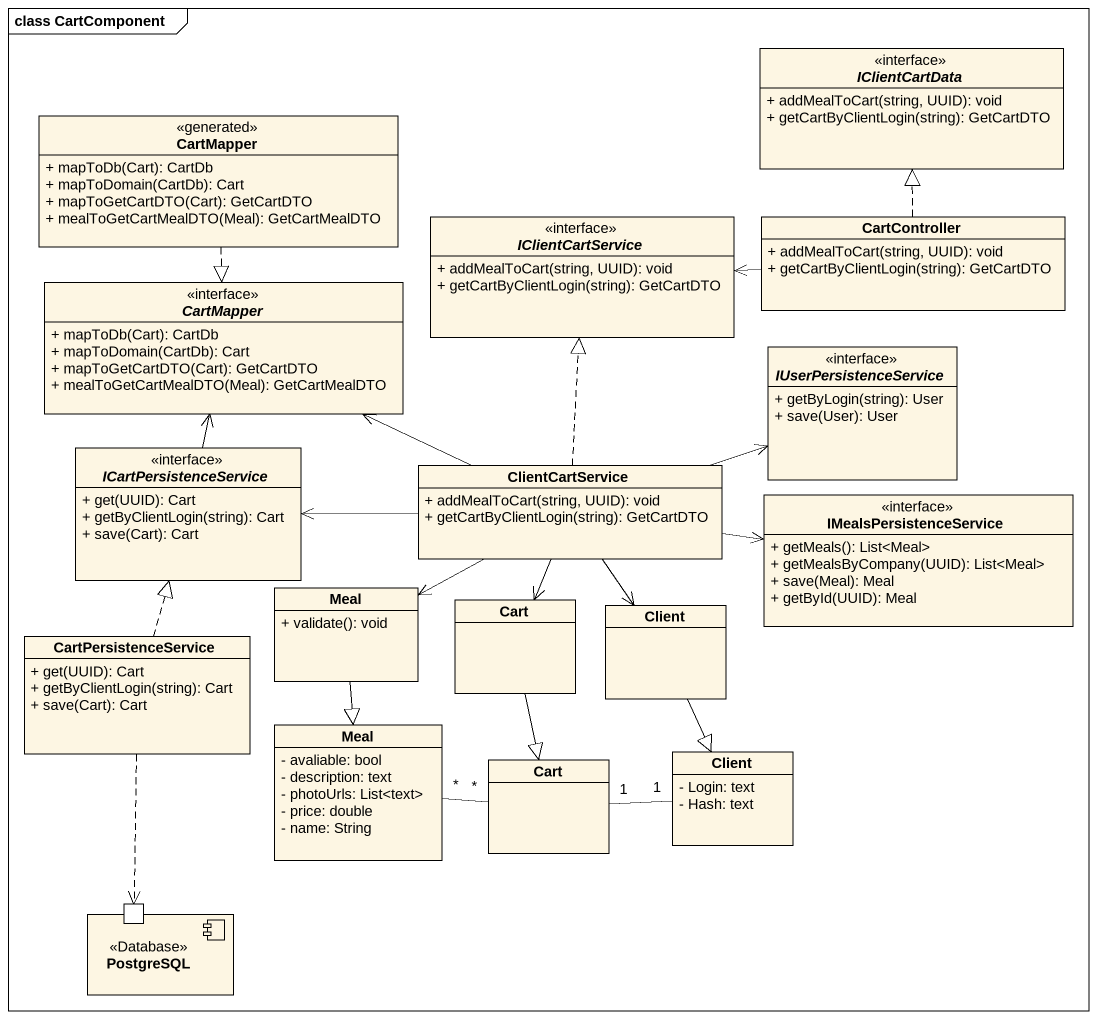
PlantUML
@startuml
mainframe class CartComponent
allowmixing
hide circle
hide empty members
skinparam classAttributeIconSize 0
interface IClientCartData {
  + addMealToCart(string, UUID): void
  + getCartByClientLogin(string): GetCartDTO
}
class CartMapper <<generated>> {
  + mapToDb(Cart): CartDb
  + mapToDomain(CartDb): Cart
  + mapToGetCartDTO(Cart): GetCartDTO
  + mealToGetCartMealDTO(Meal): GetCartMealDTO
}
interface IClientCartService {
  + addMealToCart(string, UUID): void
  + getCartByClientLogin(string): GetCartDTO
}
class CartController {
  + addMealToCart(string, UUID): void
  + getCartByClientLogin(string): GetCartDTO
}
interface "CartMapper" as CartMapper_2 {
  + mapToDb(Cart): CartDb
  + mapToDomain(CartDb): Cart
  + mapToGetCartDTO(Cart): GetCartDTO
  + mealToGetCartMealDTO(Meal): GetCartMealDTO
}
interface IUserPersistenceService {
  + getByLogin(string): User
  + save(User): User
}
interface ICartPersistenceService {
  + get(UUID): Cart
  + getByClientLogin(string): Cart
  + save(Cart): Cart
}
class ClientCartService {
  + addMealToCart(string, UUID): void
  + getCartByClientLogin(string): GetCartDTO
}
class IMealsPersistenceService <<interface>> {
  + getMeals(): List<Meal>
  + getMealsByCompany(UUID): List<Meal>
  + save(Meal): Meal
  + getById(UUID): Meal
}
class Meal {
  + validate(): void
}
class Cart
class CartPersistenceService {
  + get(UUID): Cart
  + getByClientLogin(string): Cart
  + save(Cart): Cart
}
class Client
class "Meal" as Meal_2 {
  - avaliable: bool
  - description: text
  - photoUrls: List<text>
  - price: double
  - name: String
}
class "Cart" as Cart_2
class "Client" as Client_2 {
  - Login: text
  - Hash: text
}
component PostgreSQL <<Database>> {
  port " " as port1
}
CartMapper ..|> CartMapper_2
CartController .up.|> IClientCartData
CartController -left-> IClientCartService
ICartPersistenceService -up-> CartMapper_2
ClientCartService .up.|> IClientCartService
ClientCartService -left-> CartMapper_2
ClientCartService -right-> IUserPersistenceService
ClientCartService -left-> ICartPersistenceService
ClientCartService -right-> IMealsPersistenceService
ClientCartService -left-> Meal
ClientCartService --> Cart
ClientCartService --> Client
Meal --|> Meal_2
Cart --|> Cart_2
CartPersistenceService .up.|> ICartPersistenceService
CartPersistenceService ..> port1
Client --|> Client_2
Cart_2 "*" -left- "*" Meal_2
Client_2 "1" -left- "1" Cart_2
@enduml
